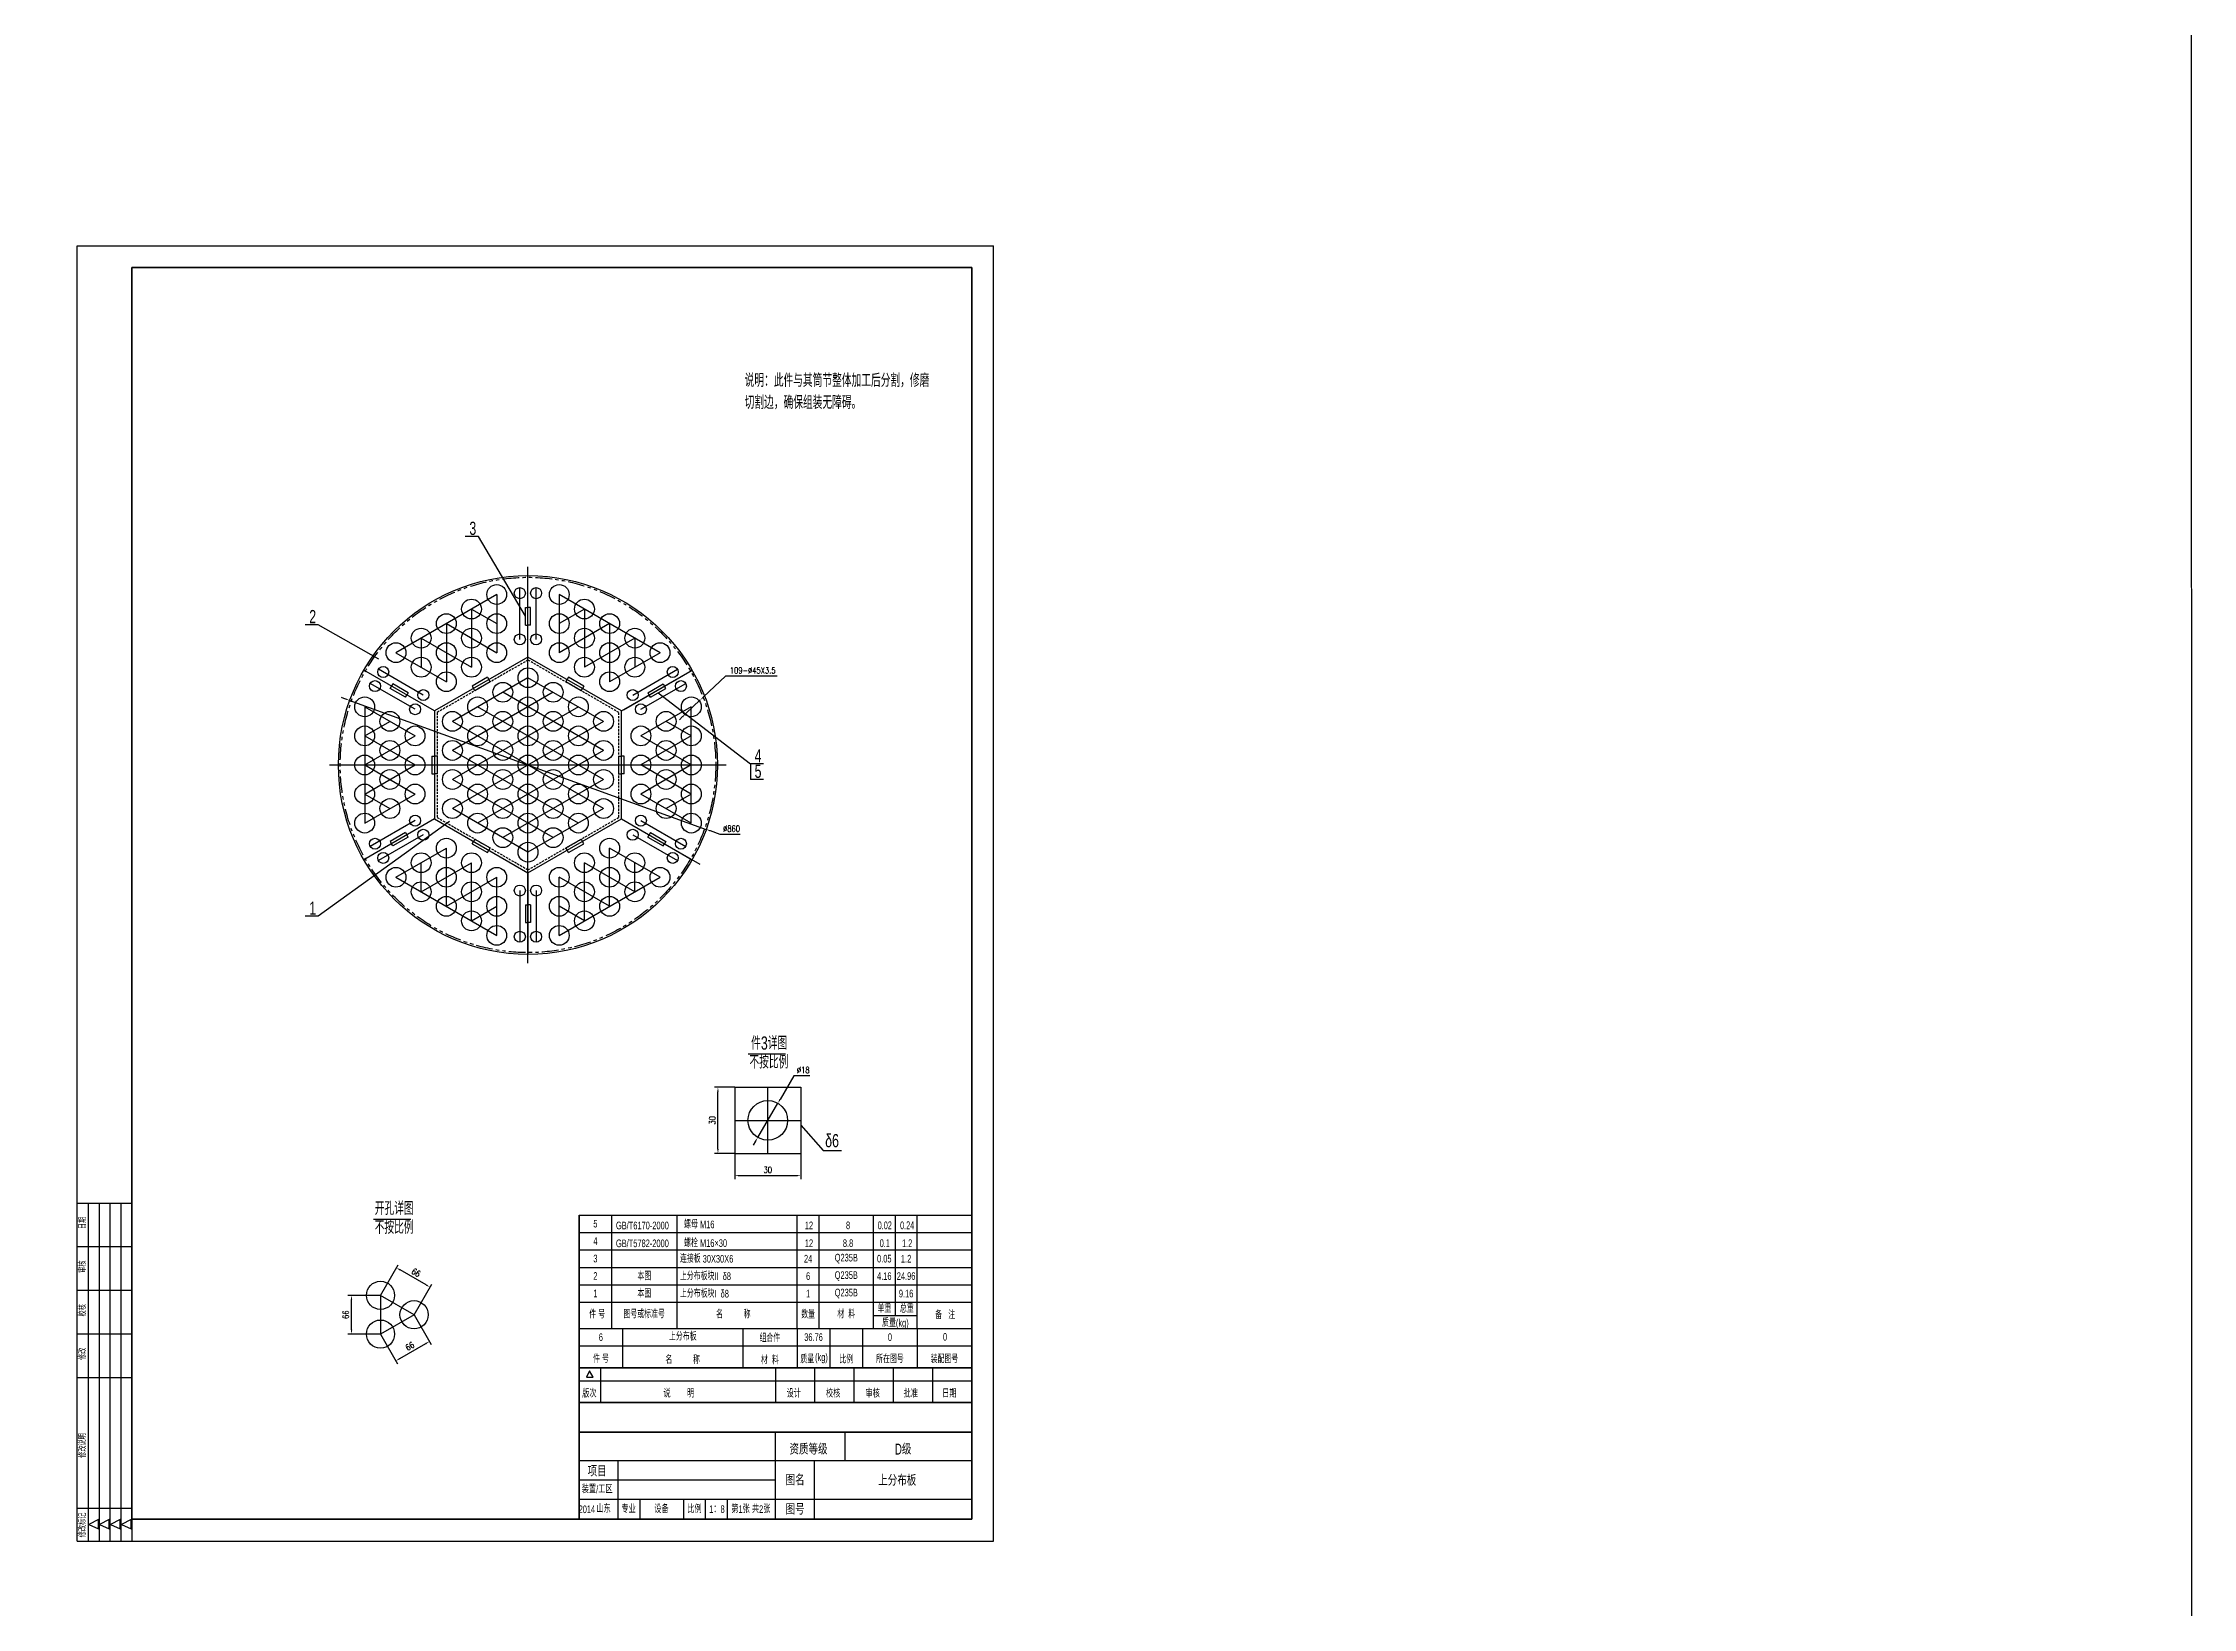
# Model space of a CAD drawing. Header units: millimetres. Extents: x 173791 to 206178, y -159089 to -143118.
# Drawn here: x 184884 to 189762, y -150223 to -146670 of the extents above; entities that cross this region are included whole.
import ezdxf
from ezdxf.enums import TextEntityAlignment as Align

# ---------------------------------------------------------------- set-up
doc = ezdxf.new("R2010")
doc.units = ezdxf.units.MM
doc.linetypes.add('DASHED', pattern=[0.75, 0.5, -0.25])
doc.linetypes.add('PHANTOM', pattern=[2.5, 1.25, -0.25, 0.25, -0.25, 0.25, -0.25])
for name, color, linetype in [('1', 1, 'Continuous'), ('4虚线层', 6, 'DASHED'), ('9双点划线层', 6, 'PHANTOM')]:
    doc.layers.add(name, color=color, linetype=linetype)
doc.layers.add('图层1', color=4, linetype='Continuous', lineweight=35)
doc.styles.add('TH_GBDIM', font='romans.shx', dxfattribs={"width": 0.8, "bigfont": 'gbcbig.shx'})
doc.styles.add('样式 3.5', font='roms.shx', dxfattribs={"width": 0.7, "height": 3.5, "bigfont": 'hztxt.shx'})
doc.styles.add('样式 5', font='roms.shx', dxfattribs={"width": 0.67, "height": 5, "bigfont": 'hztxt.shx'})
doc.dimstyles.new('TH_GBDIM', dxfattribs={"dimtxt": 3.5, "dimasz": 2.5, "dimexe": 2, "dimexo": 0, "dimgap": 1.5, "dimtad": 1, "dimdec": 1, "dimzin": 0, "dimdsep": 46, "dimtxsty": 'TH_GBDIM', "dimcen": 2.5, "dimclrd": 130, "dimclre": 130, "dimclrt": 3, "dimadec": 0, "dimazin": 0, "dimtfac": 0.714286, "dimtdec": 1, "dimtmove": 0, "dimatfit": 3, "dimfxl": 0, "dimtzin": 0, "dimlwd": -1, "dimlwe": -1, "dimarcsym": 0})

# ---------------------------------------------------------------- blocks, each defined once
blk = doc.blocks.new('*D85')
at = {"color": 130, "transparency": 16777216}
blk.add_line((185650, -149513.3), (185690.1, -149443.8), dxfattribs=at)
at = {"color": 130, "linetype": 'Continuous', "transparency": 16777216}
for p, q in [((185753.7, -149489.7), (185694.8, -149455.7)), ((185726.2, -149557.3), (185766.3, -149487.8))]:
    blk.add_line(p, q, dxfattribs=at)
at = {"color": 130, "transparency": 16777216}
for points in [[(185695.6, -149454.3), (185693.9, -149457.2), (185686.1, -149450.7)], [(185754.5, -149488.3), (185752.8, -149491.2), (185762.3, -149494.7)]]:
    blk.add_solid(points, dxfattribs=at)
at = {"layer": 'Defpoints', "color": 0, "transparency": 16777216}
for p in [(185686.1, -149450.7), (185650, -149513.3), (185726.2, -149557.3)]:
    blk.add_point(p, dxfattribs=at)
at = {"color": 3, "transparency": 16777216, "insert": (185730.7, -149461.5), "char_height": 14, "attachment_point": 5, "rotation": 330, "style": 'TH_GBDIM', "bg_fill": 3, "box_fill_scale": 1.1, "bg_fill_color": 256, "bg_fill_true_color": 13158600, "bg_fill_transparency": 0}
blk.add_mtext('{66}{}{}', dxfattribs=at)
blk = doc.blocks.new('*D102')
at = {"color": 130, "transparency": 16777216}
blk.add_line((185650, -149513.3), (185576.2, -149513.3), dxfattribs=at)
at = {"color": 130, "linetype": 'Continuous', "transparency": 16777216}
for p, q in [((185584.2, -149591.3), (185584.2, -149523.3)), ((185650, -149601.3), (185576.2, -149601.3))]:
    blk.add_line(p, q, dxfattribs=at)
at = {"color": 130, "transparency": 16777216}
for points in [[(185582.5, -149523.3), (185585.9, -149523.3), (185584.2, -149513.3)], [(185582.5, -149591.3), (185585.9, -149591.3), (185584.2, -149601.3)]]:
    blk.add_solid(points, dxfattribs=at)
at = {"layer": 'Defpoints', "color": 0, "transparency": 16777216}
for p in [(185584.2, -149513.3), (185650, -149513.3), (185650, -149601.3)]:
    blk.add_point(p, dxfattribs=at)
at = {"color": 3, "transparency": 16777216, "insert": (185571.2, -149557.3), "char_height": 14, "attachment_point": 5, "rotation": 90, "style": 'TH_GBDIM', "bg_fill": 3, "box_fill_scale": 1.1, "bg_fill_color": 256, "bg_fill_true_color": 13158600, "bg_fill_transparency": 0}
blk.add_mtext('{66}{}{}', dxfattribs=at)
blk = doc.blocks.new('*D103')
at = {"color": 130, "transparency": 16777216}
blk.add_line((185726.2, -149557.3), (185765.1, -149624.9), dxfattribs=at)
at = {"color": 130, "linetype": 'Continuous', "transparency": 16777216}
for p, q in [((185650, -149601.3), (185688.9, -149668.9)), ((185693.6, -149656.9), (185752.5, -149622.9))]:
    blk.add_line(p, q, dxfattribs=at)
at = {"color": 130, "transparency": 16777216}
for points in [[(185692.8, -149655.5), (185694.4, -149658.4), (185684.9, -149661.9)], [(185751.6, -149621.5), (185753.3, -149624.4), (185761.1, -149617.9)]]:
    blk.add_solid(points, dxfattribs=at)
at = {"layer": 'Defpoints', "color": 0, "transparency": 16777216}
for p in [(185726.2, -149557.3), (185650, -149601.3), (185761.1, -149617.9)]:
    blk.add_point(p, dxfattribs=at)
at = {"color": 3, "transparency": 16777216, "insert": (185716.5, -149628.7), "char_height": 14, "attachment_point": 5, "rotation": 30, "style": 'TH_GBDIM', "bg_fill": 3, "box_fill_scale": 1.1, "bg_fill_color": 256, "bg_fill_true_color": 13158600, "bg_fill_transparency": 0}
blk.add_mtext('{66}{}{}', dxfattribs=at)
blk = doc.blocks.new('*D86')
at = {"color": 130, "linetype": 'Continuous', "transparency": 16777216}
for p, q in [((186432.6, -148107.7), (186382.8, -148154.9)), ((186550.1, -148107.7), (186432.6, -148107.7)), ((186342.8, -148192.8), (186375.6, -148161.8)), ((186335.5, -148199.6), (186328.3, -148206.5))]:
    blk.add_line(p, q, dxfattribs=at)
at = {"color": 130, "transparency": 16777216}
for points in [[(186334.4, -148198.4), (186336.7, -148200.9), (186342.8, -148192.8)], [(186381.7, -148153.7), (186384, -148156.1), (186375.6, -148161.8)]]:
    blk.add_solid(points, dxfattribs=at)
at = {"layer": 'Defpoints', "color": 0, "transparency": 16777216}
for p in [(186342.8, -148192.8), (186375.6, -148161.8)]:
    blk.add_point(p, dxfattribs=at)
at = {"color": 3, "transparency": 16777216, "insert": (186494.4, -148094.7), "char_height": 14, "attachment_point": 5, "style": 'TH_GBDIM', "bg_fill": 3, "box_fill_scale": 1.1, "bg_fill_color": 256, "bg_fill_true_color": 13158600, "bg_fill_transparency": 0}
blk.add_mtext('{109-%%c45X3.5}{}{}', dxfattribs=at)
blk = doc.blocks.new('*D87')
at = {"color": 130, "linetype": 'Continuous', "transparency": 16777216}
for p, q in [((185570.9, -148159.6), (185561.5, -148156.1)), ((185580.3, -148163), (186389, -148455.6)), ((186421, -148467.1), (186398.4, -148459)), ((186465.9, -148467.1), (186421, -148467.1))]:
    blk.add_line(p, q, dxfattribs=at)
at = {"color": 130, "transparency": 16777216}
for points in [[(185571.5, -148158), (185570.3, -148161.1), (185580.3, -148163)], [(186399, -148457.4), (186397.8, -148460.5), (186389, -148455.6)]]:
    blk.add_solid(points, dxfattribs=at)
at = {"layer": 'Defpoints', "color": 0, "transparency": 16777216}
for p in [(185580.3, -148163), (186389, -148455.6)]:
    blk.add_point(p, dxfattribs=at)
at = {"color": 3, "transparency": 16777216, "insert": (186446.4, -148454.1), "char_height": 14, "attachment_point": 5, "style": 'TH_GBDIM', "bg_fill": 3, "box_fill_scale": 1.1, "bg_fill_color": 256, "bg_fill_true_color": 13158600, "bg_fill_transparency": 0}
blk.add_mtext('∅860', dxfattribs=at)
blk = doc.blocks.new('*D100')
at = {"color": 130, "transparency": 16777216}
blk.add_line((186453.7, -149041.1), (186407.6, -149041.1), dxfattribs=at)
at = {"color": 130, "linetype": 'Continuous', "transparency": 16777216}
for p, q in [((186415.6, -149181.1), (186415.6, -149051.1)), ((186453.7, -149191.1), (186407.6, -149191.1))]:
    blk.add_line(p, q, dxfattribs=at)
at = {"color": 130, "transparency": 16777216}
for points in [[(186413.9, -149051.1), (186417.3, -149051.1), (186415.6, -149041.1)], [(186413.9, -149181.1), (186417.3, -149181.1), (186415.6, -149191.1)]]:
    blk.add_solid(points, dxfattribs=at)
at = {"layer": 'Defpoints', "color": 0, "transparency": 16777216}
for p in [(186415.6, -149041.1), (186453.7, -149041.1), (186453.7, -149191.1)]:
    blk.add_point(p, dxfattribs=at)
at = {"color": 3, "transparency": 16777216, "insert": (186402.6, -149116.1), "char_height": 14, "attachment_point": 5, "rotation": 90, "style": 'TH_GBDIM', "bg_fill": 3, "box_fill_scale": 1.1, "bg_fill_color": 256, "bg_fill_true_color": 13158600, "bg_fill_transparency": 0}
blk.add_mtext('{30}{}{}', dxfattribs=at)
blk = doc.blocks.new('*D105')
at = {"color": 130, "linetype": 'Continuous', "transparency": 16777216}
for p, q in [((186453.7, -149191.1), (186453.7, -149249.5)), ((186463.7, -149241.5), (186593.7, -149241.5))]:
    blk.add_line(p, q, dxfattribs=at)
at = {"color": 130, "transparency": 16777216}
blk.add_line((186603.7, -149191.1), (186603.7, -149249.5), dxfattribs=at)
for points in [[(186463.7, -149239.9), (186463.7, -149243.2), (186453.7, -149241.5)], [(186593.7, -149239.9), (186593.7, -149243.2), (186603.7, -149241.5)]]:
    blk.add_solid(points, dxfattribs=at)
at = {"layer": 'Defpoints', "color": 0, "transparency": 16777216}
for p in [(186453.7, -149191.1), (186603.7, -149191.1), (186603.7, -149241.5)]:
    blk.add_point(p, dxfattribs=at)
at = {"color": 3, "transparency": 16777216, "insert": (186528.7, -149228.5), "char_height": 14, "attachment_point": 5, "style": 'TH_GBDIM', "bg_fill": 3, "box_fill_scale": 1.1, "bg_fill_color": 256, "bg_fill_true_color": 13158600, "bg_fill_transparency": 0}
blk.add_mtext('{30}{}{}', dxfattribs=at)
blk = doc.blocks.new('*D101')
at = {"color": 130, "linetype": 'Continuous', "transparency": 16777216}
for p, q in [((186588.1, -149014.9), (186556.5, -149068.6)), ((186624, -149014.9), (186588.1, -149014.9)), ((186505.9, -149154.9), (186551.5, -149077.3)), ((186500.8, -149163.5), (186495.8, -149172.1))]:
    blk.add_line(p, q, dxfattribs=at)
at = {"color": 130, "transparency": 16777216}
for points in [[(186555.1, -149067.8), (186558, -149069.5), (186551.5, -149077.3)], [(186499.4, -149162.6), (186502.3, -149164.3), (186505.9, -149154.9)]]:
    blk.add_solid(points, dxfattribs=at)
at = {"layer": 'Defpoints', "color": 0, "transparency": 16777216}
for p in [(186551.5, -149077.3), (186505.9, -149154.9)]:
    blk.add_point(p, dxfattribs=at)
at = {"color": 3, "transparency": 16777216, "insert": (186609.1, -149001.9), "char_height": 14, "attachment_point": 5, "style": 'TH_GBDIM', "bg_fill": 3, "box_fill_scale": 1.1, "bg_fill_color": 256, "bg_fill_true_color": 13158600, "bg_fill_transparency": 0}
blk.add_mtext('{%%c18}{}{}', dxfattribs=at)

msp = doc.modelspace()

# ---------------------------------------------------------------- linework, layer by layer
at = {"color": 7, "linetype": 'Continuous'}
for p, q in [((184961.9, -147130.8), (187040.9, -147130.8)), ((184961.9, -150071.1), (184961.9, -147130.8)), ((187040.9, -150071.1), (187040.9, -147130.8)), ((184961.9, -149303.8), (185085.7, -149303.8)), ((184986.7, -149303.8), (184986.7, -150071.1)), ((185011.4, -149303.8), (185011.4, -150071.1)), ((185036.2, -149303.8), (185036.2, -150071.1)), ((185060.9, -149303.8), (185060.9, -150071.1)), ((184961.9, -149402.8), (185085.7, -149402.8)), ((184961.9, -149501.8), (185085.7, -149501.8)), ((184961.9, -149600.8), (185085.7, -149600.8)), ((184961.9, -149699.8), (185085.7, -149699.8)), ((184961.9, -149996.8), (185085.7, -149996.8)), ((184961.9, -150071.1), (187040.9, -150071.1))]:
    msp.add_line(p, q, dxfattribs=at)
for p, q in [((185872.1, -147790.5), (185842.4, -147790.5)), ((185978.6, -147971.8), (185872.1, -147790.5)), ((185984.6, -148064.3), (185984.6, -147879.3)), ((185978.6, -147991.8), (185978.6, -147951.8)), ((185978.6, -147951.8), (185984.6, -147951.8)), ((185990.6, -147951.8), (185984.6, -147951.8)), ((185990.6, -147991.8), (185990.6, -147951.8)), ((185508.8, -147990.9), (185479.1, -147990.9)), ((185646, -148069.1), (185508.8, -147990.9)), ((185978.6, -147991.8), (185984.6, -147991.8)), ((185990.6, -147991.8), (185984.6, -147991.8)), ((185772.5, -148186.8), (185612.2, -148094.3)), ((185984.6, -148064.3), (185772.5, -148186.8)), ((186196.8, -148186.8), (185984.6, -148064.3)), ((186196.8, -148186.8), (186357, -148094.3)), ((185678, -148125.3), (185675, -148130.5)), ((185892.9, -148110.3), (185858.2, -148130.3)), ((185892.9, -148110.3), (185895.9, -148115.5)), ((185898.9, -148120.7), (185895.9, -148115.5)), ((186070.4, -148120.7), (186073.4, -148115.5)), ((186076.4, -148110.3), (186073.4, -148115.5)), ((186111, -148130.3), (186076.4, -148110.3)), ((186291.2, -148125.3), (186294.2, -148130.5)), ((185772.5, -148186.8), (185772.5, -148431.8)), ((186196.8, -148431.8), (186196.8, -148186.8)), ((185806.8, -148437.5), (185508.8, -148652.7)), ((185772.5, -148431.8), (185612.2, -148524.3)), ((185772.5, -148431.8), (185984.6, -148554.3)), ((185984.6, -148554.3), (186196.8, -148431.8)), ((186196.8, -148431.8), (186357, -148524.3)), ((185892.9, -148508.2), (185895.9, -148503)), ((185898.9, -148497.8), (185895.9, -148503)), ((186070.4, -148497.8), (186073.4, -148503)), ((186076.4, -148508.2), (186073.4, -148503)), ((185984.6, -148554.3), (185984.6, -148739.3)), ((185978.6, -148626.8), (185978.6, -148666.8)), ((185978.6, -148626.8), (185984.6, -148626.8)), ((185990.6, -148626.8), (185984.6, -148626.8)), ((185990.6, -148626.8), (185990.6, -148666.8)), ((185508.8, -148652.7), (185479.1, -148652.7)), ((185978.6, -148666.8), (185984.6, -148666.8)), ((185990.6, -148666.8), (185984.6, -148666.8)), ((186484.4, -148965.2), (186568.6, -148965.2)), ((186453.7, -149041.1), (186603.7, -149041.1)), ((186453.7, -149041.1), (186453.7, -149191.1)), ((186603.7, -149041.1), (186603.7, -149191.1)), ((186453.7, -149191.1), (186603.7, -149191.1)), ((185634.2, -149340.5), (185718.5, -149340.5)), ((186100.4, -149331), (186991.4, -149331)), ((186174.7, -149588.4), (186174.7, -149331)), ((186323.2, -149588.4), (186323.2, -149331)), ((186595.4, -149588.4), (186595.4, -149331)), ((186644.9, -149588.4), (186644.9, -149331)), ((186768.7, -149588.4), (186768.7, -149331)), ((186818.2, -149558.7), (186818.2, -149331)), ((186867.7, -149588.4), (186867.7, -149331)), ((186100.4, -149370.6), (186991.4, -149370.6)), ((186100.4, -149410.2), (186991.4, -149410.2)), ((186100.4, -149449.8), (186991.4, -149449.8)), ((186100.4, -149489.4), (186991.4, -149489.4)), ((186100.4, -149529), (186991.4, -149529)), ((186768.7, -149558.7), (186867.7, -149558.7)), ((186100.4, -149588.4), (186991.4, -149588.4)), ((186100.4, -149677.5), (186991.4, -149677.5)), ((186100.4, -149690.4), (186100.4, -149715.2)), ((186100.4, -149707.2), (186991.4, -149707.2)), ((186124.5, -149684.3), (186117.7, -149699.4)), ((186117.7, -149699.4), (186132.2, -149699.4)), ((186132.2, -149699.4), (186124.5, -149684.3)), ((186149.9, -149756.7), (186149.9, -149677.5)), ((186545.9, -149677.5), (186545.9, -149756.7)), ((186635, -149677.5), (186635, -149756.7)), ((186724.1, -149677.5), (186724.1, -149756.7)), ((186813.2, -149677.5), (186813.2, -149756.7)), ((186902.3, -149677.5), (186902.3, -149756.7)), ((186545.9, -150021.6), (186545.9, -149823.6)), ((186704.3, -149887.9), (186704.3, -149823.6)), ((186100.4, -149887.9), (186991.4, -149887.9)), ((186189.5, -150021.6), (186189.5, -149887.9)), ((186635, -150021.6), (186635, -149887.9)), ((186545.9, -149932.5), (186100.4, -149932.5)), ((186991.4, -149977), (186100.4, -149977)), ((186239, -150021.6), (186239, -149977)), ((186338, -150021.6), (186338, -149977)), ((186387.5, -150021.6), (186387.5, -149977)), ((186437, -150021.6), (186437, -149977)), ((185009.8, -150022.5), (184988.1, -150033.6)), ((184988.1, -150033.6), (185009.8, -150043.4)), ((185009.8, -150043.4), (185009.8, -150022.5)), ((185034.5, -150022.5), (185012.8, -150033.6)), ((185012.8, -150033.6), (185034.5, -150043.4)), ((185034.5, -150043.4), (185034.5, -150022.5)), ((185059.3, -150022.5), (185037.6, -150033.6)), ((185037.6, -150033.6), (185059.3, -150043.4)), ((185059.3, -150043.4), (185059.3, -150022.5)), ((185084, -150022.5), (185062.3, -150033.6)), ((185062.3, -150033.6), (185084, -150043.4)), ((185084, -150043.4), (185084, -150022.5)), ((185085.7, -150021.6), (185085.7, -150071.1))]:
    msp.add_line(p, q)
at = {"color": 1, "ltscale": 1.5}
for p, q in [((185984.6, -148759.3), (185984.6, -147859.3)), ((185966.1, -148024.3), (185966.1, -147906.8)), ((186003.1, -148024.3), (186003.1, -147906.8)), ((186201.1, -148184.3), (186357, -148094.3)), ((185534.6, -148309.3), (186434.6, -148309.3)), ((186201.1, -148434.3), (186374.3, -148534.3)), ((185966.1, -148594.3), (185966.1, -148711.8)), ((186003.1, -148594.3), (186003.1, -148711.8))]:
    msp.add_line(p, q, dxfattribs=at)
at = {"color": 2}
msp.add_line((186654.2, -149184.4), (186696.2, -149184.4), dxfattribs=at)
at = {"color": 4}
for p, q in [((186100.4, -149532), (186100.4, -149556.8)), ((186100.4, -149532), (186100.4, -149556.8)), ((186100.4, -149532), (186100.4, -149556.8)), ((186100.4, -149571.6), (186100.4, -149596.4))]:
    msp.add_line(p, q, dxfattribs=at)
for points in [[(186199.4, -149588.4), (186199.4, -149677.5)], [(186471.7, -149588.4), (186471.7, -149677.5)], [(186595.4, -149588.4), (186595.4, -149677.5)], [(186669.7, -149588.4), (186669.7, -149677.5)], [(186743.9, -149588.4), (186743.9, -149677.5)], [(186867.7, -149588.4), (186867.7, -149677.5)], [(186100.4, -149628), (186991.4, -149628)]]:
    msp.add_lwpolyline(points)
for centre, radius in [((185984.6, -148309.3), 430), ((185966.1, -147919.3), 12.5), ((186003.1, -147919.3), 12.5), ((185966.1, -148024.3), 12.5), ((186003.1, -148024.3), 12.5), ((185656.1, -148098.2), 12.5), ((185656.1, -148520.3), 12.5), ((186313.1, -148520.3), 12.5), ((185966.1, -148594.3), 12.5), ((186003.1, -148594.3), 12.5), ((185966.1, -148699.3), 12.5), ((186003.1, -148699.3), 12.5), ((186528.7, -149116.1), 45)]:
    msp.add_circle(centre, radius)
at = {"layer": '1'}
for p, q in [((185913.7, -147922.4), (185685.1, -148054.4)), ((185913.7, -147922.4), (185913.7, -148054.4)), ((186055.6, -147922.4), (186055.6, -148054.4)), ((186284.2, -148054.4), (186055.6, -147922.4)), ((185799.4, -147988.4), (185799.4, -148120.4)), ((185799.4, -147988.4), (185913.7, -148054.4)), ((185856.5, -147955.4), (185856.5, -148087.4)), ((185856.5, -147955.4), (185913.7, -147988.4)), ((186112.7, -147955.4), (186055.6, -147988.4)), ((186169.9, -147988.4), (186055.6, -148054.4)), ((186112.7, -147955.4), (186112.7, -148087.4)), ((186169.9, -147988.4), (186169.9, -148120.4)), ((185742.2, -148021.4), (185856.5, -148087.4)), ((185742.2, -148021.4), (185742.2, -148087.4)), ((186227.1, -148021.4), (186112.7, -148087.4)), ((186227.1, -148021.4), (186227.1, -148087.4)), ((185685.1, -148054.4), (185799.4, -148120.4)), ((186284.2, -148054.4), (186169.9, -148120.4)), ((185685.1, -148564.2), (185799.4, -148498.2)), ((185742.2, -148597.2), (185856.5, -148531.2)), ((185742.2, -148597.2), (185742.2, -148531.2)), ((185799.4, -148630.2), (185799.4, -148498.2)), ((185856.5, -148663.2), (185856.5, -148531.2)), ((186112.7, -148663.2), (186112.7, -148531.2)), ((186227.1, -148597.2), (186112.7, -148531.2)), ((186284.2, -148564.2), (186169.9, -148498.2)), ((186169.9, -148630.2), (186169.9, -148498.2)), ((186227.1, -148597.2), (186227.1, -148531.2)), ((185685.1, -148564.2), (185913.7, -148696.2)), ((185799.4, -148630.2), (185913.7, -148564.2)), ((185913.7, -148696.2), (185913.7, -148564.2)), ((186055.6, -148696.2), (186055.6, -148564.2)), ((186169.9, -148630.2), (186055.6, -148564.2)), ((186055.6, -148696.2), (186284.2, -148564.2)), ((185856.5, -148663.2), (185913.7, -148630.2)), ((186112.7, -148663.2), (186055.6, -148630.2)), ((185726.2, -149557.3), (185650, -149513.3)), ((185650, -149513.3), (185650, -149601.3)), ((185726.2, -149557.3), (185650, -149601.3))]:
    msp.add_line(p, q, dxfattribs=at)
for centre, radius in [((185913.7, -147922.4), 22.5), ((186055.6, -147922.4), 22.5), ((185856.5, -147955.4), 22.5), ((186112.7, -147955.4), 22.5), ((185742.2, -148021.4), 22.5), ((185799.4, -147988.4), 22.5), ((185856.5, -148021.4), 22.5), ((185913.7, -147988.4), 22.5), ((186055.6, -147988.4), 22.5), ((186112.7, -148021.4), 22.5), ((186169.9, -147988.4), 22.5), ((186227.1, -148021.4), 22.5), ((185685.1, -148054.4), 22.5), ((185799.4, -148054.4), 22.5), ((185913.7, -148054.4), 22.5), ((186055.6, -148054.4), 22.5), ((186169.9, -148054.4), 22.5), ((185742.2, -148087.4), 22.5), ((185856.5, -148087.4), 22.5), ((186112.7, -148087.4), 22.5), ((186227.1, -148087.4), 22.5), ((185742.2, -148531.2), 22.5), ((185856.5, -148531.2), 22.5), ((186112.7, -148531.2), 22.5), ((186227.1, -148531.2), 22.5), ((185685.1, -148564.2), 22.5), ((185742.2, -148597.2), 22.5), ((185799.4, -148564.2), 22.5), ((185856.5, -148597.2), 22.5), ((185913.7, -148564.2), 22.5), ((186055.6, -148564.2), 22.5), ((186112.7, -148597.2), 22.5), ((186169.9, -148564.2), 22.5), ((186227.1, -148597.2), 22.5), ((186284.2, -148564.2), 22.5), ((185799.4, -148630.2), 22.5), ((185913.7, -148630.2), 22.5), ((186055.6, -148630.2), 22.5), ((186169.9, -148630.2), 22.5), ((185856.5, -148663.2), 22.5), ((185913.7, -148696.2), 22.5), ((186055.6, -148696.2), 22.5), ((186112.7, -148663.2), 22.5), ((185650, -149513.3), 32), ((185726.2, -149557.3), 32), ((185650, -149601.3), 32)]:
    msp.add_circle(centre, radius, dxfattribs=at)
at = {"layer": '9双点划线层', "ltscale": 30}
msp.add_circle((185984.6, -148309.3), 426, dxfattribs=at)
at = {"layer": '图层1'}
for p, q in [((186991.4, -147180.3), (185085.7, -147180.3)), ((185085.7, -147180.3), (185085.7, -150021.6)), ((186991.4, -150021.6), (186991.4, -147180.3)), ((186991.4, -150021.6), (186991.4, -147180.3)), ((186100.4, -149715.2), (186100.4, -149331)), ((186100.4, -149756.7), (186100.4, -149449.8)), ((186100.4, -149756.7), (186100.4, -149449.8)), ((186100.4, -149677.5), (186991.4, -149677.5)), ((186991.4, -149756.7), (186100.4, -149756.7)), ((186100.4, -149756.7), (186100.4, -149823.6)), ((186100.4, -149756.7), (186100.4, -149823.6)), ((186100.4, -149823.6), (186991.4, -149823.6)), ((186100.4, -149823.6), (186991.4, -149823.6)), ((186991.4, -149823.6), (186100.4, -149823.6)), ((186100.4, -150021.6), (186100.4, -149823.6)), ((185085.7, -150021.6), (186991.4, -150021.6))]:
    msp.add_line(p, q, dxfattribs=at)

# ---------------------------------------------------------------- texts
at = {"style": '样式 3.5', "width": 0.67}
for s, height, p in [('5', 17.3, (186132.9, -149359.2)), ('螺母 M16', 17.33, (186338.8, -149361)), ('4', 17.3, (186132.9, -149398.8)), ('螺栓 M16×30', 17.33, (186338.8, -149403.4)), ('3', 17.3, (186132.9, -149438.4)), ('2', 17.3, (186132.9, -149478)), ('本图', 17.33, (186232.9, -149478.6)), ('连接板 30X30X6', 17.325, (186329.3, -149439)), ('上分布板块II  δ8', 17.325, (186329.3, -149478.6)), ('1', 17.3, (186132.9, -149517.6)), ('本图', 17.33, (186232.9, -149518.2)), ('上分布板块I  δ8', 17.33, (186329.3, -149518.2)), ('上分布板', 17.33, (186304.4, -149615.7)), ('(kg)', 17.32, (186635.9, -149662.3))]:
    msp.add_text(s, height=height, dxfattribs=at).set_placement(p)
for s, height, p in [('GB/T6170-2000', 17.325, (186244.2, -149354.4)), ('12', 17.33, (186622.1, -149354.4)), ('8', 17.3, (186710.8, -149354.4)), ('GB/T5782-2000', 17.325, (186244.2, -149394.9)), ('12', 17.33, (186622.1, -149394.9)), ('8.8', 17.33, (186710.8, -149394.9)), ('24', 17.33, (186620.2, -149430)), ('6', 17.3, (186620.2, -149469.6)), ('Q235B', 17.33, (186706.8, -149430)), ('Q235B', 17.33, (186706.8, -149469.6)), ('1', 17.3, (186620.2, -149509.2)), ('Q235B', 17.33, (186706.8, -149509.2)), ('件 号', 17.32, (186141.6, -149554.6)), ('图号或标准号', 17.32, (186248.2, -149554.1)), ('名          称', 17.325, (186450.5, -149554.2)), ('数量', 17.32, (186620.2, -149554.6)), ('材  料', 17.32, (186706.8, -149554.1)), ('单重', 17.32, (186793.3, -149541.7)), ('总重', 17.32, (186844, -149541.5)), ('备   注', 17.32, (186931.1, -149555.8)), ('6', 17.3, (186149.9, -149608.2)), ('组合件', 17.32, (186533.5, -149608.2)), ('36.76', 17.33, (186632.5, -149608.2)), ('质量(kg)', 17.32, (186818.2, -149576.1)), ('0', 17.3, (186805.8, -149608.2)), ('0', 17.3, (186930.9, -149607.5)), ('件 号', 17.32, (186150.3, -149655.7)), ('名          称', 17.325, (186335.5, -149657.6)), ('材  料', 17.32, (186533.5, -149658.4)), ('质量', 17.32, (186618.3, -149656.4)), ('比例', 17.32, (186706.8, -149656.8)), ('所在图号', 17.32, (186805.8, -149655.9)), ('装配图号', 17.32, (186929.5, -149655.9))]:
    msp.add_text(s, height=height, dxfattribs=at).set_placement(p, align=Align.MIDDLE)
at = {"color": 1, "style": '样式 3.5', "width": 0.67}
for s, height, p in [('0.02', 17.74, (186794.2, -149354.4)), ('0.24', 17.74, (186844.9, -149354.4)), ('0.1', 17.74, (186794.2, -149394.9)), ('1.2', 17.74, (186844.9, -149394.9)), ('4.16', 17.33, (186793, -149469.6)), ('0.05', 17.33, (186793, -149430)), ('24.96', 17.33, (186842.5, -149469.6)), ('1.2', 17.33, (186842.5, -149430)), ('9.16', 17.33, (186842.5, -149509.2))]:
    msp.add_text(s, height=height, dxfattribs=at).set_placement(p, align=Align.MIDDLE)
at = {"char_height": 30, "attachment_point": 1, "style": '样式 3.5'}
for s, insert, width in [('说明：此件与其筒节整体加工后分割，修磨切割边，确保组装无障碍。', (186476.2, -147421.2), 431.821), ('3', (185851.6, -147757.1), 32.852), ('2', (185488.3, -147957.5), 32.852), ('4', (186498.8, -148273.5), 32.852), ('5', (186498.8, -148308.7), 32.852), ('1', (185488.3, -148619.3), 32.852), ('件3详图', (186491, -148925.6), 314.203), ('不按比例', (186487, -148968.5), 314.203), ('开孔详图', (185636.8, -149300.9), 314.203), ('不按比例', (185636.8, -149343.8), 314.203)]:
    msp.add_mtext(s, dxfattribs=dict(at, insert=insert, width=width))
at = {"color": 2, "insert": (186658.9, -149147.1), "char_height": 30, "width": 314.203, "attachment_point": 1, "style": '样式 3.5'}
msp.add_mtext('δ6', dxfattribs=at)
at = {"char_height": 14.85, "attachment_point": 5, "rotation": 90, "style": '样式 3.5'}
for s, insert in [('日期', (184974.6, -149349.1)), ('审核', (184974.6, -149448.1)), ('校核', (184974.6, -149547.1)), ('修改', (184974.6, -149646.1)), ('修改说明', (184974.6, -149854.2)), ('修改标记', (184974.6, -150034.5))]:
    msp.add_mtext(s, dxfattribs=dict(at, insert=insert))
at = {"attachment_point": 5}
for s, insert, char_height, style in [('版次', (186124, -149736.6), 17.32, '样式 3.5'), ('说        明', (186326.9, -149736.6), 17.32, '样式 3.5'), ('设计', (186587.7, -149736.6), 17.32, '样式 3.5'), ('校核', (186677, -149736.6), 17.32, '样式 3.5'), ('审核', (186766.7, -149736.6), 17.32, '样式 3.5'), ('批准', (186853.1, -149736.6), 17.32, '样式 3.5'), ('日期', (186940.5, -149736.6), 17.32, '样式 3.5'), ('资质等级', (186621.1, -149862.4), 24.75, '样式 5'), ('D级', (186835.8, -149862.4), 24.75, '样式 5'), ('项目', (186141.6, -149912.1), 24.75, '样式 5'), ('装置/工区', (186141.6, -149953.7), 17.32, '样式 3.5'), ('图名', (186590.7, -149932.3), 24.75, '样式 5'), ('上分布板', (186822.5, -149933), 24.75, '样式 5'), ('2014', (186118.2, -149999.1), 17.32, '样式 3.5'), ('山东', (186156, -149998), 17.32, '样式 3.5'), ('专业', (186213, -149998.8), 17.32, '样式 3.5'), ('设备', (186287.5, -149998.8), 17.32, '样式 3.5'), ('比例', (186362.4, -149998.8), 17.32, '样式 3.5'), ('1：8', (186413.4, -149998.8), 17.32, '样式 3.5'), ('第1张 共2张', (186490.3, -149998.8), 17.32, '样式 3.5'), ('图号', (186590.7, -149998.8), 24.75, '样式 5')]:
    msp.add_mtext(s, dxfattribs=dict(at, insert=insert, char_height=char_height, style=style))

# ---------------------------------------------------------------- next in the draw order: dimensions: what is measured, and where the dimension line sits
dim = msp.add_diameter_dim_2p(p1=(186342.8, -148192.8), p2=(186375.6, -148161.8), text='{109-%%c45X3.5}{}{}', dimstyle='TH_GBDIM', override={"dimscale": 4, "dimgap": 1.5, "dimtad": 1, "dimtih": 0, "dimtoh": 1, "dimdec": 0, "dimlfac": 1, "dimse1": 0, "dimse2": 0, "dimsd1": 0, "dimsd2": 0, "dimtix": 0, "dimtofl": 1, "dimatfit": 3, "dimtfill": 1})
dim.commit()
dim.dimension.update_dxf_attribs({"geometry": '*D86', "text_midpoint": (186494.4, -148107.7), "dimtype": 163})
dim = msp.add_linear_dim(base=(186415.6, -149041.1), p1=(186453.7, -149191.1), p2=(186453.7, -149041.1), angle=90, text='{30}{}{}', dimstyle='TH_GBDIM', override={"dimscale": 4, "dimgap": 1.5, "dimtad": 1, "dimjust": 0, "dimdec": 0, "dimlfac": 1, "dimse1": 0, "dimse2": 0, "dimsd1": 0, "dimsd2": 0, "dimtfill": 1})
dim.commit()
dim.dimension.update_dxf_attribs({"geometry": '*D100', "text_midpoint": (186402.6, -149116.1)})
dim = msp.add_aligned_dim(p1=(185726.2, -149557.3), p2=(185650, -149513.3), distance=-72.3, text='{66}{}{}', dimstyle='TH_GBDIM', override={"dimscale": 4, "dimgap": 1.5, "dimtad": 1, "dimjust": 0, "dimdec": 0, "dimlfac": 1, "dimse1": 0, "dimse2": 0, "dimsd1": 0, "dimsd2": 0, "dimtfill": 1})
dim.commit()
dim.dimension.update_dxf_attribs({"geometry": '*D85', "text_midpoint": (185730.7, -149461.5)})

# ---------------------------------------------------------------- next in the draw order: linework, layer by layer
msp.add_circle((186313.1, -148098.2), 12.5)
at = {"layer": '1'}
msp.add_circle((186284.2, -148054.4), 22.5, dxfattribs=at)

# ---------------------------------------------------------------- next in the draw order: dimensions: what is measured, and where the dimension line sits
dim = msp.add_diameter_dim_2p(p1=(185580.3, -148163), p2=(186389, -148455.6), dimstyle='TH_GBDIM', override={"dimscale": 4, "dimtoh": 1, "dimdec": 0, "dimtfill": 1})
dim.commit()
dim.dimension.update_dxf_attribs({"geometry": '*D87', "text_midpoint": (186446.4, -148454.1)})
dim = msp.add_linear_dim(base=(186603.7, -149241.5), p1=(186453.7, -149191.1), p2=(186603.7, -149191.1), text='{30}{}{}', dimstyle='TH_GBDIM', override={"dimscale": 4, "dimgap": 1.5, "dimtad": 1, "dimjust": 0, "dimdec": 0, "dimlfac": 1, "dimse1": 0, "dimse2": 0, "dimsd1": 0, "dimsd2": 0, "dimtfill": 1})
dim.commit()
dim.dimension.update_dxf_attribs({"geometry": '*D105', "text_midpoint": (186528.7, -149228.5)})
dim = msp.add_aligned_dim(p1=(185650, -149601.3), p2=(185650, -149513.3), distance=65.8, text='{66}{}{}', dimstyle='TH_GBDIM', override={"dimscale": 4, "dimgap": 1.5, "dimtad": 1, "dimjust": 0, "dimdec": 0, "dimlfac": 1, "dimse1": 0, "dimse2": 0, "dimsd1": 0, "dimsd2": 0, "dimtfill": 1})
dim.commit()
dim.dimension.update_dxf_attribs({"geometry": '*D102', "text_midpoint": (185571.2, -149557.3)})

# ---------------------------------------------------------------- next in the draw order: linework, layer by layer
at = {"color": 1, "ltscale": 1.5}
for p, q in [((185747.1, -148150.7), (185645.3, -148092)), ((186222.2, -148150.7), (186324, -148092)), ((185728.6, -148182.8), (185626.8, -148124)), ((186240.7, -148182.8), (186342.5, -148124)), ((185728.6, -148435.7), (185626.8, -148494.5)), ((186240.7, -148435.7), (186342.5, -148494.5)), ((185747.1, -148467.8), (185645.3, -148526.5)), ((186222.2, -148467.8), (186324, -148526.5))]:
    msp.add_line(p, q, dxfattribs=at)
for p, q in [((185672, -148135.7), (185675, -148130.5)), ((185706.7, -148155.7), (185672, -148135.7)), ((185712.7, -148145.3), (185678, -148125.3)), ((185712.7, -148145.3), (185709.7, -148150.5)), ((185858.2, -148130.3), (185861.2, -148135.5)), ((185864.2, -148140.7), (185861.2, -148135.5)), ((185898.9, -148120.7), (185864.2, -148140.7)), ((186105, -148140.7), (186070.4, -148120.7)), ((186105, -148140.7), (186108, -148135.5)), ((186111, -148130.3), (186108, -148135.5)), ((186256.6, -148145.3), (186291.2, -148125.3)), ((186256.6, -148145.3), (186259.6, -148150.5)), ((186262.6, -148155.7), (186297.2, -148135.7)), ((186279.9, -148145.7), (186489.6, -148306.9)), ((186297.2, -148135.7), (186294.2, -148130.5)), ((185706.7, -148155.7), (185709.7, -148150.5)), ((186262.6, -148155.7), (186259.6, -148150.5)), ((185766.5, -148289.3), (185766.5, -148329.3)), ((185766.5, -148289.3), (185772.5, -148289.3)), ((185778.5, -148289.3), (185772.5, -148289.3)), ((185778.5, -148289.3), (185778.5, -148329.3)), ((186190.8, -148329.3), (186190.8, -148289.3)), ((186190.8, -148289.3), (186196.8, -148289.3)), ((186202.8, -148289.3), (186196.8, -148289.3)), ((186202.8, -148329.3), (186202.8, -148289.3)), ((185766.5, -148329.3), (185772.5, -148329.3)), ((185778.5, -148329.3), (185772.5, -148329.3)), ((186190.8, -148329.3), (186196.8, -148329.3)), ((186202.8, -148329.3), (186196.8, -148329.3)), ((186519.3, -148306.9), (186489.6, -148306.9)), ((186489.6, -148306.9), (186489.6, -148342.1)), ((186519.3, -148342.1), (186489.6, -148342.1)), ((185706.7, -148462.8), (185672, -148482.8)), ((185672, -148482.8), (185675, -148488)), ((185678, -148493.2), (185675, -148488)), ((185712.7, -148473.2), (185678, -148493.2)), ((185706.7, -148462.8), (185709.7, -148468)), ((185712.7, -148473.2), (185709.7, -148468)), ((185858.2, -148488.2), (185861.2, -148483)), ((185858.2, -148488.2), (185892.9, -148508.2)), ((185864.2, -148477.8), (185861.2, -148483)), ((185864.2, -148477.8), (185898.9, -148497.8)), ((186070.4, -148497.8), (186105, -148477.8)), ((186076.4, -148508.2), (186111, -148488.2)), ((186105, -148477.8), (186108, -148483)), ((186111, -148488.2), (186108, -148483)), ((186256.6, -148473.2), (186259.6, -148468)), ((186256.6, -148473.2), (186291.2, -148493.2)), ((186262.6, -148462.8), (186259.6, -148468)), ((186262.6, -148462.8), (186297.2, -148482.8)), ((186291.2, -148493.2), (186294.2, -148488)), ((186297.2, -148482.8), (186294.2, -148488))]:
    msp.add_line(p, q)
for centre in [(185637.6, -148130.3), (185747.1, -148150.7), (186222.2, -148150.7), (186331.6, -148130.3), (185728.6, -148182.8), (186240.7, -148182.8), (185728.6, -148435.7), (186240.7, -148435.7), (185637.6, -148488.2), (185747.1, -148467.8), (186222.2, -148467.8), (186331.6, -148488.2)]:
    msp.add_circle(centre, 12.5)
at = {"layer": '1'}
for p, q in [((185984.6, -148111.3), (185813.2, -148210.3)), ((186041.8, -148144.3), (185813.2, -148276.3)), ((186156.1, -148276.3), (185927.5, -148144.3)), ((186156.1, -148210.3), (185984.6, -148111.3)), ((185614.1, -148177.3), (185728.4, -148243.3)), ((185614.1, -148177.3), (185614.1, -148441.3)), ((186099, -148177.3), (185813.2, -148342.3)), ((186156.1, -148342.3), (185870.3, -148177.3)), ((186355.2, -148177.3), (186240.9, -148243.3)), ((186355.2, -148441.3), (186355.2, -148177.3)), ((185614.1, -148243.3), (185671.3, -148210.3)), ((185614.1, -148243.3), (185728.4, -148309.3)), ((185614.1, -148309.3), (185728.4, -148243.3)), ((186156.1, -148408.3), (185813.2, -148210.3)), ((186156.1, -148210.3), (185813.2, -148408.3)), ((186355.2, -148243.3), (186240.9, -148309.3)), ((186355.2, -148309.3), (186240.9, -148243.3)), ((186355.2, -148243.3), (186298, -148210.3)), ((186099, -148441.3), (185813.2, -148276.3)), ((186156.1, -148276.3), (185870.3, -148441.3)), ((185614.1, -148375.3), (185728.4, -148309.3)), ((185614.1, -148309.3), (185728.4, -148375.3)), ((186355.2, -148375.3), (186240.9, -148309.3)), ((186355.2, -148309.3), (186240.9, -148375.3)), ((185614.1, -148441.3), (185728.4, -148375.3)), ((185614.1, -148375.3), (185671.3, -148408.3)), ((186041.8, -148474.3), (185813.2, -148342.3)), ((186156.1, -148342.3), (185927.5, -148474.3)), ((186355.2, -148441.3), (186240.9, -148375.3)), ((186355.2, -148375.3), (186298, -148408.3)), ((185984.6, -148507.3), (185813.2, -148408.3)), ((186156.1, -148408.3), (185984.6, -148507.3))]:
    msp.add_line(p, q, dxfattribs=at)
for centre in [(185799.4, -148120.4), (185984.6, -148111.3), (186169.9, -148120.4), (185927.5, -148144.3), (186041.8, -148144.3), (185614.1, -148177.3), (185671.3, -148210.3), (185813.2, -148210.3), (185870.3, -148177.3), (185927.5, -148210.3), (185984.6, -148177.3), (186041.8, -148210.3), (186099, -148177.3), (186156.1, -148210.3), (186298, -148210.3), (186355.2, -148177.3), (185614.1, -148243.3), (185728.4, -148243.3), (185870.3, -148243.3), (185984.6, -148243.3), (186099, -148243.3), (186240.9, -148243.3), (186355.2, -148243.3), (185614.1, -148309.3), (185671.3, -148276.3), (185728.4, -148309.3), (185813.2, -148276.3), (185870.3, -148309.3), (185927.5, -148276.3), (185984.6, -148309.3), (186041.8, -148276.3), (186099, -148309.3), (186156.1, -148276.3), (186240.9, -148309.3), (186298, -148276.3), (186355.2, -148309.3), (185671.3, -148342.3), (185813.2, -148342.3), (185927.5, -148342.3), (186041.8, -148342.3), (186156.1, -148342.3), (186298, -148342.3), (185614.1, -148375.3), (185671.3, -148408.3), (185728.4, -148375.3), (185813.2, -148408.3), (185870.3, -148375.3), (185927.5, -148408.3), (185984.6, -148375.3), (186041.8, -148408.3), (186099, -148375.3), (186156.1, -148408.3), (186240.9, -148375.3), (186298, -148408.3), (186355.2, -148375.3), (185614.1, -148441.3), (185870.3, -148441.3), (185984.6, -148441.3), (186099, -148441.3), (186355.2, -148441.3), (185799.4, -148498.2), (185927.5, -148474.3), (185984.6, -148507.3), (186041.8, -148474.3), (186169.9, -148498.2)]:
    msp.add_circle(centre, 22.5, dxfattribs=at)
at = {"layer": '4虚线层', "ltscale": 10}
for p, q in [((185984.6, -148071.2), (185778.5, -148190.2)), ((186190.8, -148190.2), (185984.6, -148071.2)), ((185778.5, -148190.2), (185778.5, -148428.3)), ((186190.8, -148428.3), (186190.8, -148190.2)), ((185778.5, -148428.3), (185984.6, -148547.3)), ((185984.6, -148547.3), (186190.8, -148428.3))]:
    msp.add_line(p, q, dxfattribs=at)

# ---------------------------------------------------------------- next in the draw order: dimensions: what is measured, and where the dimension line sits
dim = msp.add_diameter_dim_2p(p1=(186505.9, -149154.9), p2=(186551.5, -149077.3), text='{%%c18}{}{}', dimstyle='TH_GBDIM', override={"dimscale": 4, "dimgap": 1.5, "dimtad": 1, "dimtih": 0, "dimtoh": 1, "dimdec": 0, "dimlfac": 1, "dimse1": 0, "dimse2": 0, "dimsd1": 0, "dimsd2": 0, "dimtix": 0, "dimtofl": 1, "dimatfit": 3, "dimtfill": 1})
dim.commit()
dim.dimension.update_dxf_attribs({"geometry": '*D101', "text_midpoint": (186609.1, -149014.9), "dimtype": 163})
dim = msp.add_aligned_dim(p1=(185650, -149601.3), p2=(185726.2, -149557.3), distance=-70, text='{66}{}{}', dimstyle='TH_GBDIM', override={"dimscale": 4, "dimgap": 1.5, "dimtad": 1, "dimjust": 0, "dimdec": 0, "dimlfac": 1, "dimse1": 0, "dimse2": 0, "dimsd1": 0, "dimsd2": 0, "dimtfill": 1})
dim.commit()
dim.dimension.update_dxf_attribs({"geometry": '*D103', "text_midpoint": (185716.5, -149628.7)})

# ---------------------------------------------------------------- next in the draw order: linework, layer by layer
at = {"color": 1, "ltscale": 1.5}
for p, q in [((186528.7, -149191.1), (186528.7, -149041.1)), ((186453.7, -149116.1), (186603.7, -149116.1))]:
    msp.add_line(p, q, dxfattribs=at)
at = {"color": 2}
msp.add_line((186603.7, -149126.8), (186654.2, -149184.4), dxfattribs=at)
msp.add_lwpolyline([(189762.3, -159084.6), (189758.4, -143117.6), (173791.3, -143121.5), (173795.3, -159088.6)], close=True)

doc.saveas('drawing.dxf')
